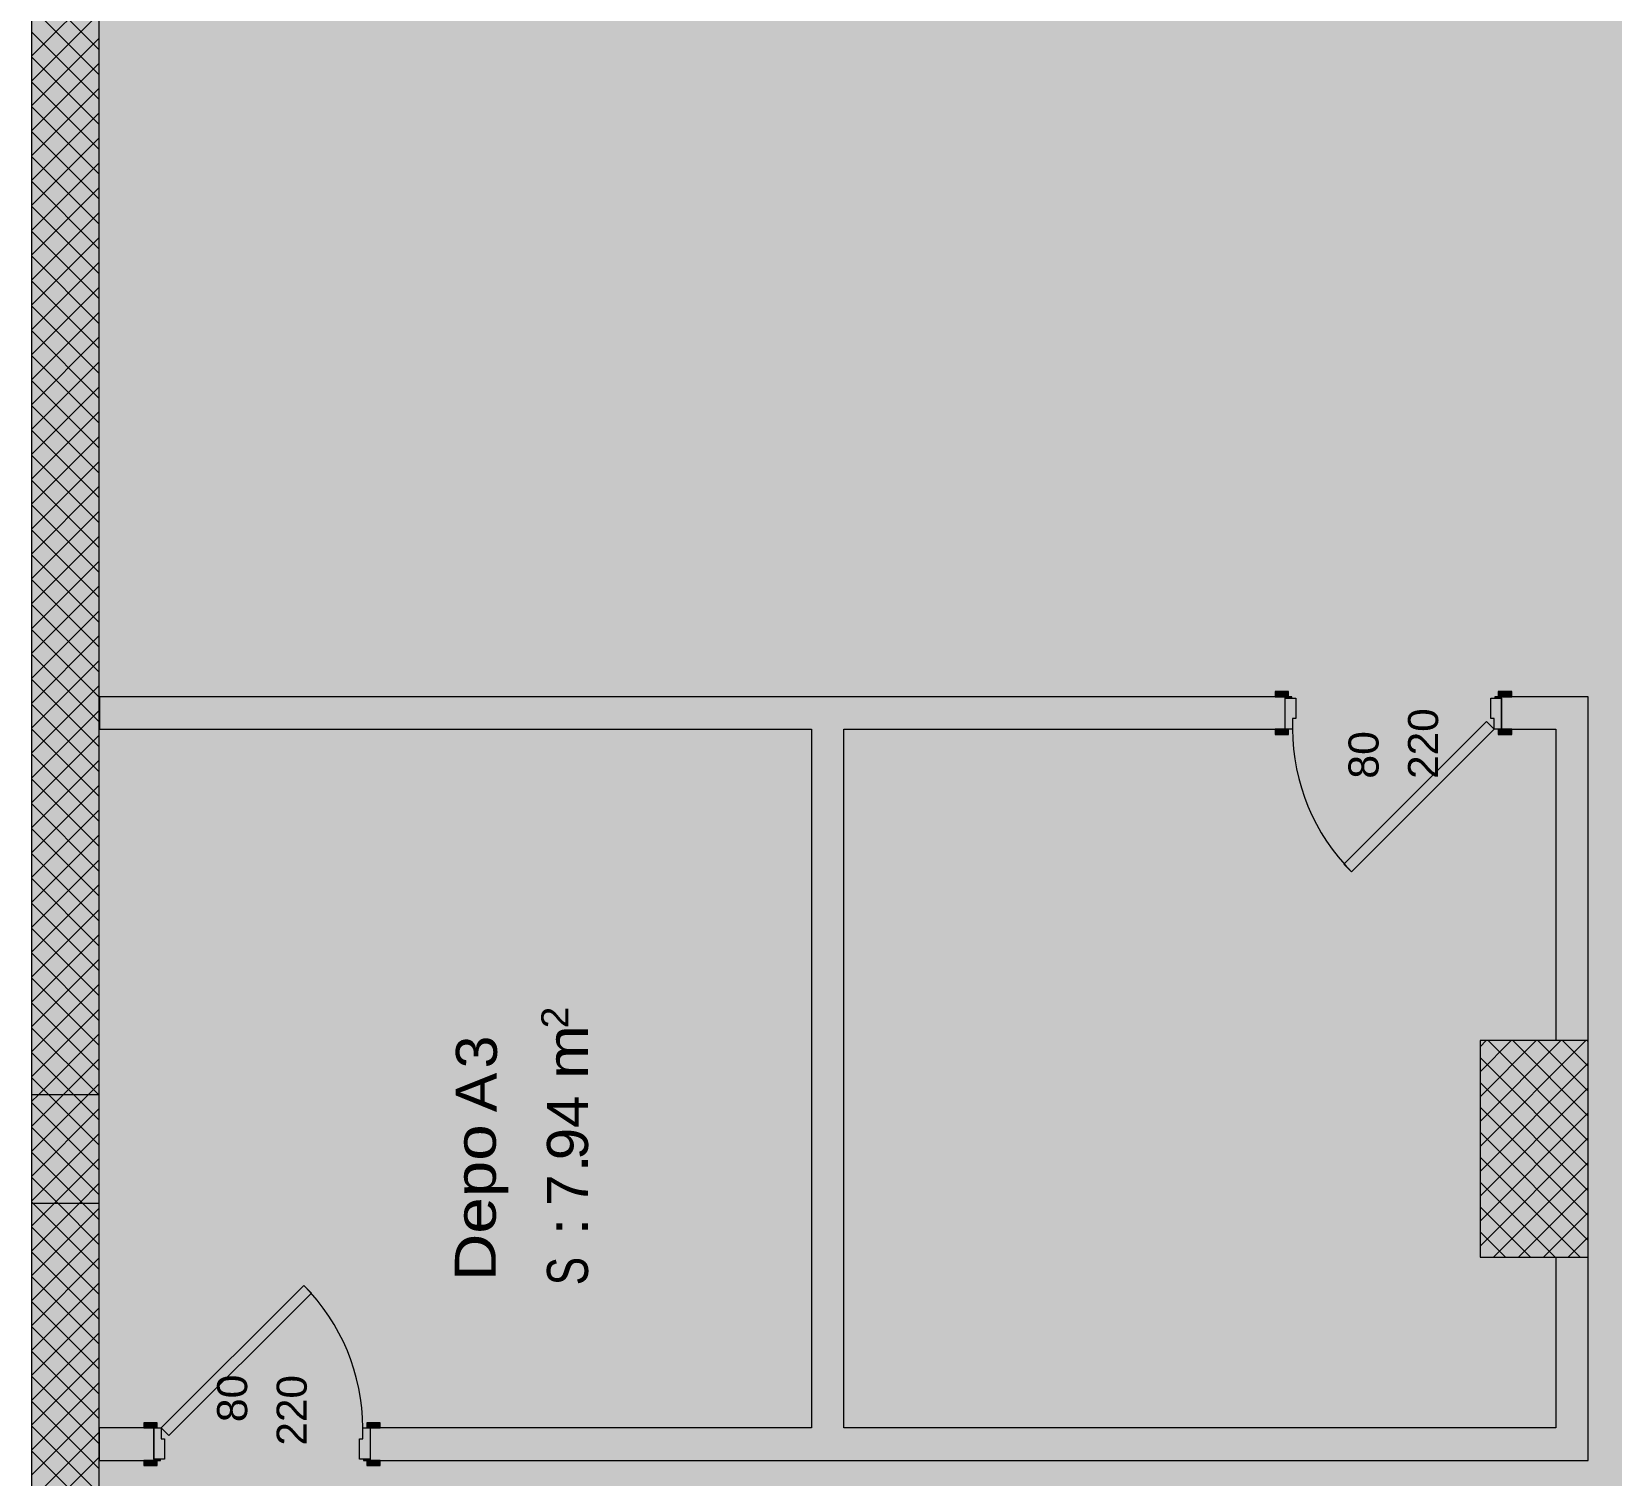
# Model space of a CAD drawing. Header units: metres. Extents: x 312 to 313.4, y 204 to 204.42.
# Drawn here: x 312.9091 to 312.9706, y 204.1772 to 204.2333 of the extents above; entities that cross this region are included whole.
import ezdxf

# ---------------------------------------------------------------- set-up
doc = ezdxf.new("R2010")
doc.units = ezdxf.units.M
for name, color, linetype, true_color in [('PDF_2D Drafting - General', 7, 'Continuous', 0x999999), ('PDF_A - Muret', 7, 'Continuous', 0xaaaaaa), ('PDF_A - Shtyllat', 7, 'Continuous', 0x999999), ('PDF_A - Shtyllat bodrum', 7, 'Continuous', 0x999999), ('PDF_Model Unit - Zone', 7, 'Continuous', 0x999999)]:
    doc.layers.add(name, color=color, linetype=linetype, true_color=true_color)
doc.styles.add('PDF Arial', font='arial.ttf')

# ---------------------------------------------------------------- blocks, each defined once
blk = doc.blocks.new('bodrumi')
at = {"layer": 'PDF_2D Drafting - General', "true_color": 0xffffff, "transparency": 33554559}
blk.add_hatch(color=7, dxfattribs=at).paths.add_polyline_path([(0.003156999376074054, 0.2495060882568509), (0.003156999376074054, -0.04369808637829919), (-0.318948307376445, -0.04369808637829919), (-0.318948307376445, 0.2145893349541552), (-0.3188001144409327, 0.2167478379991508), (-0.3183581086900631, 0.2188659472995482), (-0.3176308059692587, 0.2209036351521831), (-0.3166315021938999, 0.2228228547838), (-0.3153795006646192, 0.2245874542236379), (-0.3138974959479697, 0.226164252895785), (-0.3122145022074392, 0.2275236445109101), (-0.3103614930046774, 0.2286402430216583), (-0.3083724994235695, 0.2294930548773948), (-0.3062864941067005, 0.2300659527248854), (-0.3041414807637466, 0.2303481706407524)])
at = {"layer": 'PDF_A - Muret', "true_color": 0xffffff, "transparency": 33554559}
for points in [[(-0.2697904229058281, 0.09277515106202827), (-0.2697904229058281, 0.0919861596001681), (-0.2699164380391608, 0.0919861596001681), (-0.2699164380391608, 0.09156514739990484), (-0.2702114351060914, 0.09156514739990484), (-0.2702114351060914, 0.09277515106202827)], [(-0.2617904159545787, 0.09277515106202827), (-0.2617904159545787, 0.09156514739990484), (-0.2620854130215093, 0.09156514739990484), (-0.2620854130215093, 0.0919861596001681), (-0.2622114173889258, 0.0919861596001681), (-0.2622114173889258, 0.09277515106202827)], [(-0.3142005028618655, 0.0631960995144425), (-0.3142005028618655, 0.06440709364150621), (-0.3139064962599036, 0.06440709364150621), (-0.3139064962599036, 0.0639861029731037), (-0.3137795014275753, 0.0639861029731037), (-0.3137795014275753, 0.0631960995144425)], [(-0.306200495910673, 0.0631960995144425), (-0.306200495910673, 0.0639861029731037), (-0.3060744915432565, 0.0639861029731037), (-0.3060744915432565, 0.06440709364150621), (-0.3057794837104097, 0.06440709364150621), (-0.3057794837104097, 0.0631960995144425)]]:
    blk.add_hatch(color=7, dxfattribs=at).paths.add_polyline_path(points)
at = {"layer": 'PDF_2D Drafting - General', "color": 8, "lineweight": 9, "true_color": 0x7f7f7f}
blk.add_lwpolyline([(-0.318948307376445, 0.2145893349541552), (-0.318948307376445, -0.04369808637829919)], dxfattribs=at)
at = {"layer": 'PDF_A - Muret', "color": 8, "lineweight": 18, "true_color": 0x7f7f7f}
for points in [[(-0.318948307376445, 0.1265122175428814), (-0.318948307376445, 0.07735410698785472)], [(-0.3163165020412748, 0.07735410698785472), (-0.3163165020412748, 0.1265122175428814)], [(-0.2702114351060914, 0.09282814093697311), (-0.316306500498456, 0.09282814093697311)], [(-0.316306500498456, 0.09282814093697311), (-0.316306500498456, 0.09156514739990484)], [(-0.2702114351060914, 0.09282814093697311), (-0.2706004294501554, 0.09282814093697311)], [(-0.2702114351060914, 0.09282814093697311), (-0.2706004294501554, 0.09282814093697311)], [(-0.2702114351060914, 0.09282814093697311), (-0.2706004294501554, 0.09282814093697311)], [(-0.2702114351060914, 0.09277515106202827), (-0.2702114351060914, 0.09282814093697311)], [(-0.2702114351060914, 0.09277515106202827), (-0.2702114351060914, 0.09282814093697311)], [(-0.2702114351060914, 0.09277515106202827), (-0.2702114351060914, 0.09282814093697311)], [(-0.2702114351060914, 0.09156514739990484), (-0.2702114351060914, 0.09277515106202827)], [(-0.2702114351060914, 0.09156514739990484), (-0.2702114351060914, 0.09277515106202827)], [(-0.2702114351060914, 0.09156514739990484), (-0.2702114351060914, 0.09277515106202827)], [(-0.2617904159545787, 0.09282814093697311), (-0.2614004096137137, 0.09282814093697311)], [(-0.2617904159545787, 0.09277515106202827), (-0.2617904159545787, 0.09282814093697311)], [(-0.2596854195488731, 0.09282814093697311), (-0.2617904159545787, 0.09282814093697311)], [(-0.2617904159545787, 0.09277515106202827), (-0.2617904159545787, 0.09282814093697311)], [(-0.2617904159545787, 0.09277515106202827), (-0.2617904159545787, 0.09282814093697311)], [(-0.2617904159545787, 0.09282814093697311), (-0.2614004096137137, 0.09282814093697311)], [(-0.2617904159545787, 0.09282814093697311), (-0.2614004096137137, 0.09282814093697311)], [(-0.2617904159545787, 0.09156514739990484), (-0.2617904159545787, 0.09277515106202827)], [(-0.2617904159545787, 0.09156514739990484), (-0.2617904159545787, 0.09277515106202827)], [(-0.2617904159545787, 0.09156514739990484), (-0.2617904159545787, 0.09277515106202827)], [(-0.2584214032490877, 0.09282814093697311), (-0.2596854195488731, 0.09282814093697311)], [(-0.2584214032490877, 0.07945912492542107), (-0.2584214032490877, 0.09282814093697311)], [(-0.316306500498456, 0.09156514739990484), (-0.2886274621751568, 0.09156514739990484)], [(-0.2886274621751568, 0.09156514739990484), (-0.2886274621751568, 0.06440709364150621)], [(-0.2873644578721724, 0.09156514739990484), (-0.2702114351060914, 0.09156514739990484)], [(-0.2873644578721724, 0.06440709364150621), (-0.2873644578721724, 0.09156514739990484)], [(-0.2702114351060914, 0.09156514739990484), (-0.2706004294501554, 0.09156514739990484)], [(-0.2702114351060914, 0.09156514739990484), (-0.2706004294501554, 0.09156514739990484)], [(-0.2702114351060914, 0.09156514739990484), (-0.2706004294501554, 0.09156514739990484)], [(-0.2617904159545787, 0.09156514739990484), (-0.2614004096137137, 0.09156514739990484)], [(-0.2617904159545787, 0.09156514739990484), (-0.2596854195488731, 0.09156514739990484)], [(-0.2617904159545787, 0.09156514739990484), (-0.2614004096137137, 0.09156514739990484)], [(-0.2617904159545787, 0.09156514739990484), (-0.2614004096137137, 0.09156514739990484)], [(-0.2596854195488731, 0.09156514739990484), (-0.2596854195488731, 0.07945912492542107)], [(-0.318948307376445, 0.07314411417644351), (-0.318948307376445, 0.02945903303358932)], [(-0.3163165020412748, 0.02945903303358932), (-0.3163165020412748, 0.07314411417644351)], [(-0.2596854195488731, 0.07103812730579762), (-0.2596854195488731, 0.06440709364150621)], [(-0.2584214032490877, 0.06440709364150621), (-0.2584214032490877, 0.07103812730579762)], [(-0.3142005028618655, 0.06440709364150621), (-0.316306500498456, 0.06440709364150621)], [(-0.316306500498456, 0.06314410010443794), (-0.316306500498456, 0.06440709364150621)], [(-0.3142005028618655, 0.06440709364150621), (-0.3145904984368144, 0.06440709364150621)], [(-0.3142005028618655, 0.06440709364150621), (-0.3145904984368144, 0.06440709364150621)], [(-0.3142005028618655, 0.06440709364150621), (-0.3145904984368144, 0.06440709364150621)], [(-0.3142005028618655, 0.06440709364150621), (-0.3142005028618655, 0.0631960995144425)], [(-0.3142005028618655, 0.06440709364150621), (-0.3142005028618655, 0.0631960995144425)], [(-0.3142005028618655, 0.06440709364150621), (-0.3142005028618655, 0.0631960995144425)], [(-0.3057794837104097, 0.06440709364150621), (-0.3053904893663457, 0.06440709364150621)], [(-0.3057794837104097, 0.06440709364150621), (-0.3057794837104097, 0.0631960995144425)], [(-0.2886274621751568, 0.06440709364150621), (-0.3057794837104097, 0.06440709364150621)], [(-0.3057794837104097, 0.06440709364150621), (-0.3057794837104097, 0.0631960995144425)], [(-0.3057794837104097, 0.06440709364150621), (-0.3057794837104097, 0.0631960995144425)], [(-0.3057794837104097, 0.06440709364150621), (-0.3053904893663457, 0.06440709364150621)], [(-0.3057794837104097, 0.06440709364150621), (-0.3053904893663457, 0.06440709364150621)], [(-0.2596854195488731, 0.06440709364150621), (-0.2873644578721724, 0.06440709364150621)], [(-0.2584214032490877, 0.06314410010443794), (-0.2584214032490877, 0.06440709364150621)], [(-0.316306500498456, 0.06314410010443794), (-0.3142005028618655, 0.06314410010443794)], [(-0.3142005028618655, 0.06314410010443794), (-0.3145904984368144, 0.06314410010443794)], [(-0.3142005028618655, 0.06314410010443794), (-0.3145904984368144, 0.06314410010443794)], [(-0.3142005028618655, 0.06314410010443794), (-0.3145904984368144, 0.06314410010443794)], [(-0.3142005028618655, 0.0631960995144425), (-0.3142005028618655, 0.06314410010443794)], [(-0.3142005028618655, 0.0631960995144425), (-0.3142005028618655, 0.06314410010443794)], [(-0.3142005028618655, 0.0631960995144425), (-0.3142005028618655, 0.06314410010443794)], [(-0.3057794837104097, 0.0631960995144425), (-0.3057794837104097, 0.06314410010443794)], [(-0.3057794837104097, 0.0631960995144425), (-0.3057794837104097, 0.06314410010443794)], [(-0.3057794837104097, 0.0631960995144425), (-0.3057794837104097, 0.06314410010443794)], [(-0.3057794837104097, 0.06314410010443794), (-0.3053904893663457, 0.06314410010443794)], [(-0.3057794837104097, 0.06314410010443794), (-0.2584214032490877, 0.06314410010443794)], [(-0.3057794837104097, 0.06314410010443794), (-0.3053904893663457, 0.06314410010443794)], [(-0.3057794837104097, 0.06314410010443794), (-0.3053904893663457, 0.06314410010443794)]]:
    blk.add_lwpolyline(points, dxfattribs=at)
at = {"layer": 'PDF_A - Muret', "lineweight": 9}
for points in [[(-0.3163165020412748, 0.1179731823391421), (-0.318948307376445, 0.1206041802300319)], [(-0.318948307376445, 0.1177281929863909), (-0.3163165020412748, 0.1203602028740818)], [(-0.3163165020412748, 0.1170051751030883), (-0.318948307376445, 0.1196371849907791)], [(-0.318948307376445, 0.1167602072821694), (-0.3163165020412748, 0.1193921956380279)], [(-0.3163165020412748, 0.1160382013956678), (-0.318948307376445, 0.1186691777547253)], [(-0.318948307376445, 0.1157931689792235), (-0.3163165020412748, 0.1184241884019741)], [(-0.3163165020412748, 0.1150701941596139), (-0.318948307376445, 0.1177011705186715)], [(-0.318948307376445, 0.1148251617431697), (-0.3163165020412748, 0.1174571716308606)], [(-0.3163165020412748, 0.1141021653917278), (-0.318948307376445, 0.116734196811251)], [(-0.318948307376445, 0.1138581665039169), (-0.3163165020412748, 0.1164891859266675)], [(-0.3163165020412748, 0.113135170152475), (-0.318948307376445, 0.1157661895751971)], [(-0.318948307376445, 0.1128901807996954), (-0.3163165020412748, 0.1155221906874146)], [(-0.3163165020412748, 0.1121671629163927), (-0.318948307376445, 0.114799172804112)], [(-0.318948307376445, 0.1119221735636415), (-0.3163165020412748, 0.1145541834513324)], [(-0.3163165020412748, 0.1111991772121996), (-0.318948307376445, 0.1138311655680582)], [(-0.318948307376445, 0.1109551567925564), (-0.3163165020412748, 0.1135861762152786)], [(-0.3163165020412748, 0.1102321819729468), (-0.318948307376445, 0.1128631798638366)], [(-0.318948307376445, 0.1099871710883349), (-0.3163165020412748, 0.1126191594441934)], [(-0.3163165020412748, 0.109264174736893), (-0.318948307376445, 0.1118961846245838)], [(-0.318948307376445, 0.1090191638522811), (-0.3163165020412748, 0.1116511737399719)], [(-0.3163165020412748, 0.1082971579657794), (-0.318948307376445, 0.11092817738853)], [(-0.318948307376445, 0.1080521686130282), (-0.3163165020412748, 0.1106831665039181)], [(-0.3163165020412748, 0.1073291722615579), (-0.318948307376445, 0.1099611821492488)], [(-0.318948307376445, 0.1070841613769744), (-0.3163165020412748, 0.1097161712646653)], [(-0.3163165020412748, 0.1063611650255041), (-0.318948307376445, 0.1089931749131949)], [(-0.318948307376445, 0.1061171661376932), (-0.3163165020412748, 0.1087481855604437)], [(-0.3163165020412748, 0.1053941697862513), (-0.318948307376445, 0.1080251676771411)], [(-0.318948307376445, 0.1051491589016393), (-0.3163165020412748, 0.1077811687893586)], [(-0.3163165020412748, 0.1044261625501974), (-0.318948307376445, 0.1070581724378883)], [(-0.318948307376445, 0.1041811731974462), (-0.3163165020412748, 0.1068131615532764)], [(-0.3163165020412748, 0.1034581553141436), (-0.318948307376445, 0.1060901652018345)], [(-0.318948307376445, 0.1032141779581934), (-0.3163165020412748, 0.1058451543172225)], [(-0.3163165020412748, 0.1024911600748908), (-0.318948307376445, 0.1051221579657806)], [(-0.318948307376445, 0.1022461707221112), (-0.3163165020412748, 0.1048781590779697)], [(-0.3163165020412748, 0.1015231528388369), (-0.318948307376445, 0.1041551411946671)], [(-0.318948307376445, 0.101279153951026), (-0.3163165020412748, 0.1039101733737766)], [(-0.3163165020412748, 0.1005561575995557), (-0.318948307376445, 0.103187155490474)], [(-0.318948307376445, 0.1003111467149722), (-0.3163165020412748, 0.1029421661376944)], [(-0.3163165020412748, 0.09958815036350188), (-0.318948307376445, 0.1022201602511927)], [(-0.318948307376445, 0.09934313947891837), (-0.3163165020412748, 0.1019751493666092)], [(-0.3163165020412748, 0.09862016465930878), (-0.318948307376445, 0.1012521530151389)], [(-0.318948307376445, 0.09837614423963714), (-0.3163165020412748, 0.1010071421305554)], [(-0.3163165020412748, 0.09765314788819524), (-0.318948307376445, 0.1002841673109458)], [(-0.318948307376445, 0.0974081370035833), (-0.3163165020412748, 0.1000401684231349)], [(-0.3163165020412748, 0.09668516218397372), (-0.318948307376445, 0.09931715053983226)], [(-0.318948307376445, 0.09644015129939021), (-0.3163165020412748, 0.09907216118708106)], [(-0.3163165020412748, 0.09571715494791988), (-0.318948307376445, 0.09834914330377842)], [(-0.318948307376445, 0.0954731560601374), (-0.3163165020412748, 0.09810415395102723)], [(-0.3163165020412748, 0.09475015970866707), (-0.318948307376445, 0.0973811575995569)], [(-0.318948307376445, 0.09450514882405514), (-0.3163165020412748, 0.09713715871177442)], [(-0.3163165020412748, 0.09378215247261323), (-0.318948307376445, 0.09641416236030409)], [(-0.318948307376445, 0.09353815358480233), (-0.3163165020412748, 0.09616915147569216)], [(-0.3163165020412748, 0.09281513570149968), (-0.318948307376445, 0.09544615512425025)], [(-0.318948307376445, 0.0925701463487485), (-0.3163165020412748, 0.09520215623643935)], [(-0.3163165020412748, 0.09184712846544585), (-0.318948307376445, 0.09447915988499744)], [(-0.318948307376445, 0.09160213911269466), (-0.3163165020412748, 0.09423417053224625)], [(-0.3163165020412748, 0.09087914276125275), (-0.318948307376445, 0.09351115264894361)], [(-0.318948307376445, 0.09063514387344185), (-0.3163165020412748, 0.09326616329619242)], [(-0.3163165020412748, 0.08991214752197152), (-0.318948307376445, 0.09254314541288977)], [(-0.318948307376445, 0.08966713663738801), (-0.3163165020412748, 0.09229912499321813)], [(-0.3163165020412748, 0.08894414028591768), (-0.318948307376445, 0.09157615017360854)], [(-0.318948307376445, 0.08869912940133418), (-0.3163165020412748, 0.09133113928902503)], [(-0.3163165020412748, 0.08797712351483256), (-0.318948307376445, 0.0906081429375547)], [(-0.318948307376445, 0.08773215569391368), (-0.3163165020412748, 0.0903631320529712)], [(-0.3163165020412748, 0.08700913781061104), (-0.318948307376445, 0.08964013570150087)], [(-0.318948307376445, 0.08676414845785985), (-0.3163165020412748, 0.08939613681371839)], [(-0.3163165020412748, 0.0860411305745572), (-0.318948307376445, 0.08867314046224806)], [(-0.318948307376445, 0.08579711015491398), (-0.3163165020412748, 0.08842812957763613)], [(-0.3163165020412748, 0.08507413533530439), (-0.318948307376445, 0.08770513322619422)], [(-0.318948307376445, 0.08482912445069246), (-0.3163165020412748, 0.08746113433838332)], [(-0.3163165020412748, 0.08410612809925055), (-0.318948307376445, 0.08673813798694141)], [(-0.318948307376445, 0.08386113874647094), (-0.3163165020412748, 0.08649312710232948)], [(-0.3163165020412748, 0.08313814239502904), (-0.318948307376445, 0.08577015228271989)], [(-0.318948307376445, 0.08289412197538581), (-0.3163165020412748, 0.08552514139813638)], [(-0.3163165020412748, 0.08217112562391549), (-0.318948307376445, 0.08480212351483374)], [(-0.318948307376445, 0.0819261362711643), (-0.3163165020412748, 0.08455814615885515)], [(-0.3163165020412748, 0.08120311838786165), (-0.318948307376445, 0.0838351282755525)], [(-0.318948307376445, 0.08095812903511046), (-0.3163165020412748, 0.08359013892280132)], [(-0.3163165020412748, 0.08023614468046958), (-0.318948307376445, 0.08286712103949867)], [(-0.318948307376445, 0.07999113379585765), (-0.3163165020412748, 0.08262213168674748)], [(-0.3163165020412748, 0.07926813744438732), (-0.318948307376445, 0.08190012580024586)], [(-0.318948307376445, 0.07902312655980381), (-0.3163165020412748, 0.08165511491563393)], [(-0.3163165020412748, 0.07830010867650117), (-0.318948307376445, 0.08093214009605276)], [(-0.318948307376445, 0.078056131320551), (-0.3163165020412748, 0.08068712921144083)], [(-0.316338507588739, 0.07735410698785472), (-0.318948307376445, 0.0799641328599705)], [(-0.3186822168138406, 0.07735410698785472), (-0.3163165020412748, 0.07972013397218802)], [(-0.3173058042738148, 0.07735410698785472), (-0.318948307376445, 0.07899711608888538)], [(-0.3177145110236097, 0.07735410698785472), (-0.3163165020412748, 0.07875212673613419)], [(-0.3182734131707434, 0.07735410698785472), (-0.318948307376445, 0.07802913038466386)], [(-0.3167465037875559, 0.07735410698785472), (-0.3163165020412748, 0.07778411950005193)], [(-0.318948307376445, 0.07128210466174778), (-0.3170869976467543, 0.07314411417644351)], [(-0.318948307376445, 0.07225011189780162), (-0.3180546065436829, 0.07314411417644351)], [(-0.3163165020412748, 0.07055912984213819), (-0.3189010019090688, 0.07314411417644351)], [(-0.3163165020412748, 0.07152711554633129), (-0.3179334037781132, 0.07314411417644351)], [(-0.3163165020412748, 0.07249512278241355), (-0.3169655042012778, 0.07314411417644351)], [(-0.318948307376445, 0.07031510942249497), (-0.3163165020412748, 0.07294612884521712)], [(-0.3163165020412748, 0.06959211307102464), (-0.318948307376445, 0.07222311096191447)], [(-0.318948307376445, 0.06934710218641271), (-0.3163165020412748, 0.07197911207413199)], [(-0.3163165020412748, 0.0686241058349708), (-0.318948307376445, 0.07125611572266166)], [(-0.318948307376445, 0.06837911648221962), (-0.3163165020412748, 0.07101112636991047)], [(-0.3163165020412748, 0.06765708906385726), (-0.318948307376445, 0.07028810848660783)], [(-0.318948307376445, 0.0674121212429668), (-0.3163165020412748, 0.07004311913385664)], [(-0.3163165020412748, 0.06668910335966416), (-0.318948307376445, 0.06932010125055399)], [(-0.318948307376445, 0.06644411400691297), (-0.3163165020412748, 0.06907612389460382)], [(-0.3163165020412748, 0.06572109612361032), (-0.318948307376445, 0.06835308447944044)], [(-0.318948307376445, 0.06547709723579942), (-0.3163165020412748, 0.06810809512668925)], [(-0.3163165020412748, 0.06475410088432909), (-0.318948307376445, 0.06738509877524734)], [(-0.318948307376445, 0.0645091115315779), (-0.3163165020412748, 0.06714109988743644)], [(-0.3163165020412748, 0.06378609364827525), (-0.318948307376445, 0.06641810353599453)], [(-0.318948307376445, 0.06354110429552406), (-0.3163165020412748, 0.0661730926513826)], [(-0.3163165020412748, 0.06281808641222142), (-0.318948307376445, 0.06545009629991227)], [(-0.318948307376445, 0.06257410905627125), (-0.3163165020412748, 0.06520508541532877)], [(-0.3163165020412748, 0.06185109117296861), (-0.318948307376445, 0.06448211059571918)], [(-0.318948307376445, 0.06160608028835668), (-0.3163165020412748, 0.06423811170790827)], [(-0.3163165020412748, 0.06088310546874709), (-0.318948307376445, 0.06351509382460563)], [(-0.318948307376445, 0.06063809458416358), (-0.3163165020412748, 0.06327010447185444)]]:
    blk.add_lwpolyline(points, dxfattribs=at)
at = {"layer": 'PDF_A - Muret', "color": 8, "lineweight": 13, "true_color": 0x7f7f7f}
for points in [[(-0.2700744387308873, 0.09302815026177313), (-0.2706004294501554, 0.09302815026177313)], [(-0.2706004294501554, 0.09302815026177313), (-0.2706004294501554, 0.09282814093697311)], [(-0.2706004294501554, 0.09282814093697311), (-0.2700744387308873, 0.09282814093697311)], [(-0.2699484343634708, 0.09282814093697311), (-0.2702114351060914, 0.09282814093697311)], [(-0.2702114351060914, 0.09282814093697311), (-0.2702114351060914, 0.09277515106202827)], [(-0.2702114351060914, 0.09277515106202827), (-0.2699484343634708, 0.09277515106202827)], [(-0.2702114351060914, 0.09156514739990484), (-0.2702114351060914, 0.09277515106202827)], [(-0.2702114351060914, 0.09277515106202827), (-0.2697904229058281, 0.09277515106202827)], [(-0.2700744387308873, 0.09282814093697311), (-0.2700744387308873, 0.09302815026177313)], [(-0.2699484343634708, 0.09277515106202827), (-0.2699484343634708, 0.09282814093697311)], [(-0.2697904229058281, 0.09277515106202827), (-0.2697904229058281, 0.0919861596001681)], [(-0.2622114173889258, 0.0919861596001681), (-0.2622114173889258, 0.09277515106202827)], [(-0.2622114173889258, 0.09277515106202827), (-0.2617904159545787, 0.09277515106202827)], [(-0.2617904159545787, 0.09282814093697311), (-0.2620534166971993, 0.09282814093697311)], [(-0.2620534166971993, 0.09282814093697311), (-0.2620534166971993, 0.09277515106202827)], [(-0.2620534166971993, 0.09277515106202827), (-0.2617904159545787, 0.09277515106202827)], [(-0.2614004096137137, 0.09302815026177313), (-0.2619274230956989, 0.09302815026177313)], [(-0.2619274230956989, 0.09302815026177313), (-0.2619274230956989, 0.09282814093697311)], [(-0.2619274230956989, 0.09282814093697311), (-0.2614004096137137, 0.09282814093697311)], [(-0.2617904159545787, 0.09277515106202827), (-0.2617904159545787, 0.09282814093697311)], [(-0.2617904159545787, 0.09277515106202827), (-0.2617904159545787, 0.09156514739990484)], [(-0.2614004096137137, 0.09282814093697311), (-0.2614004096137137, 0.09302815026177313)], [(-0.2700744387308873, 0.09156514739990484), (-0.2706004294501554, 0.09156514739990484)], [(-0.2706004294501554, 0.09156514739990484), (-0.2706004294501554, 0.09136513807510482)], [(-0.2699164380391608, 0.09156514739990484), (-0.2702114351060914, 0.09156514739990484)], [(-0.2700744387308873, 0.09136513807510482), (-0.2700744387308873, 0.09156514739990484)], [(-0.2697904229058281, 0.0919861596001681), (-0.2699164380391608, 0.0919861596001681)], [(-0.2699164380391608, 0.0919861596001681), (-0.2699164380391608, 0.09156514739990484)], [(-0.2623824233161258, 0.09186215769452133), (-0.2679204250759426, 0.08632511410183952)], [(-0.2676224243164143, 0.08602713487414348), (-0.2620854130215093, 0.09156514739990484)], [(-0.2620854130215093, 0.09156514739990484), (-0.2623824233161258, 0.09186215769452133)], [(-0.2620854130215093, 0.0919861596001681), (-0.2622114173889258, 0.0919861596001681)], [(-0.2620854130215093, 0.09156514739990484), (-0.2620854130215093, 0.0919861596001681)], [(-0.2617904159545787, 0.09156514739990484), (-0.2620854130215093, 0.09156514739990484)], [(-0.2614004096137137, 0.09156514739990484), (-0.2619274230956989, 0.09156514739990484)], [(-0.2619274230956989, 0.09156514739990484), (-0.2619274230956989, 0.09136513807510482)], [(-0.2614004096137137, 0.09136513807510482), (-0.2614004096137137, 0.09156514739990484)], [(-0.2706004294501554, 0.09136513807510482), (-0.2700744387308873, 0.09136513807510482)], [(-0.2619274230956989, 0.09136513807510482), (-0.2614004096137137, 0.09136513807510482)], [(-0.2679204250759426, 0.08632511410183952), (-0.2676224243164143, 0.08602713487414348)], [(-0.3083684945000869, 0.06994510616726757), (-0.3139064962599036, 0.06440709364150621)], [(-0.3136084955003753, 0.06410909288194944), (-0.3080704937405017, 0.06964710540773922)], [(-0.3080704937405017, 0.06964710540773922), (-0.3083684945000869, 0.06994510616726757)], [(-0.3140644969516302, 0.06460708143447391), (-0.3145904984368144, 0.06460708143447391)], [(-0.3145904984368144, 0.06460708143447391), (-0.3145904984368144, 0.06440709364150621)], [(-0.3140644969516302, 0.06440709364150621), (-0.3140644969516302, 0.06460708143447391)], [(-0.3053904893663457, 0.06460708143447391), (-0.3059164908515299, 0.06460708143447391)], [(-0.3059164908515299, 0.06460708143447391), (-0.3059164908515299, 0.06440709364150621)], [(-0.3053904893663457, 0.06440709364150621), (-0.3053904893663457, 0.06460708143447391)], [(-0.3145904984368144, 0.06440709364150621), (-0.3140644969516302, 0.06440709364150621)], [(-0.3142005028618655, 0.0631960995144425), (-0.3142005028618655, 0.06440709364150621)], [(-0.3142005028618655, 0.06440709364150621), (-0.3139064962599036, 0.06440709364150621)], [(-0.3139064962599036, 0.06440709364150621), (-0.3139064962599036, 0.0639861029731037)], [(-0.3139064962599036, 0.06440709364150621), (-0.3136084955003753, 0.06410909288194944)], [(-0.3139064962599036, 0.0639861029731037), (-0.3137795014275753, 0.0639861029731037)], [(-0.3137795014275753, 0.0639861029731037), (-0.3137795014275753, 0.0631960995144425)], [(-0.306200495910673, 0.0631960995144425), (-0.306200495910673, 0.0639861029731037)], [(-0.306200495910673, 0.0639861029731037), (-0.3060744915432565, 0.0639861029731037)], [(-0.3060744915432565, 0.0639861029731037), (-0.3060744915432565, 0.06440709364150621)], [(-0.3060744915432565, 0.06440709364150621), (-0.3057794837104097, 0.06440709364150621)], [(-0.3059164908515299, 0.06440709364150621), (-0.3053904893663457, 0.06440709364150621)], [(-0.3057794837104097, 0.06440709364150621), (-0.3057794837104097, 0.0631960995144425)], [(-0.3140644969516302, 0.06314410010443794), (-0.3145904984368144, 0.06314410010443794)], [(-0.3145904984368144, 0.06314410010443794), (-0.3145904984368144, 0.06294411231147023)], [(-0.3145904984368144, 0.06294411231147023), (-0.3140644969516302, 0.06294411231147023)], [(-0.3142005028618655, 0.0631960995144425), (-0.3142005028618655, 0.06314410010443794)], [(-0.3139375021193018, 0.0631960995144425), (-0.3142005028618655, 0.0631960995144425)], [(-0.3137795014275753, 0.0631960995144425), (-0.3142005028618655, 0.0631960995144425)], [(-0.3142005028618655, 0.06314410010443794), (-0.3139375021193018, 0.06314410010443794)], [(-0.3140644969516302, 0.06294411231147023), (-0.3140644969516302, 0.06314410010443794)], [(-0.3139375021193018, 0.06314410010443794), (-0.3139375021193018, 0.0631960995144425)], [(-0.3057794837104097, 0.0631960995144425), (-0.306200495910673, 0.0631960995144425)], [(-0.3060434856838583, 0.0631960995144425), (-0.3060434856838583, 0.06314410010443794)], [(-0.3057794837104097, 0.0631960995144425), (-0.3060434856838583, 0.0631960995144425)], [(-0.3060434856838583, 0.06314410010443794), (-0.3057794837104097, 0.06314410010443794)], [(-0.3053904893663457, 0.06314410010443794), (-0.3059164908515299, 0.06314410010443794)], [(-0.3059164908515299, 0.06314410010443794), (-0.3059164908515299, 0.06294411231147023)], [(-0.3059164908515299, 0.06294411231147023), (-0.3053904893663457, 0.06294411231147023)], [(-0.3057794837104097, 0.06314410010443794), (-0.3057794837104097, 0.0631960995144425)], [(-0.3053904893663457, 0.06294411231147023), (-0.3053904893663457, 0.06314410010443794)]]:
    blk.add_lwpolyline(points, dxfattribs=at)
for centre, radius, start, end in [((-0.2620848065930659, 0.09156513540966671), 0.007831645611307917, 179.9999122802441, 225.0019803428341), ((-0.3139059958174357, 0.06440717807683427), 0.007831515071443598, 359.9993822660395, 45.00220779680047)]:
    blk.add_arc(centre, radius, start, end, dxfattribs=at)
at = {"layer": 'PDF_A - Muret', "color": 254, "true_color": 0xcccccc, "transparency": 33554559}
for points in [[(-0.3163165020412748, 0.1265122175428814), (-0.3163165020412748, 0.07735410698785472), (-0.318948307376445, 0.1265122175428814), (-0.318948307376445, 0.07735410698785472)], [(-0.316306500498456, 0.09282814093697311), (-0.2702114351060914, 0.09282814093697311), (-0.316306500498456, 0.09156514739990484), (-0.2702114351060914, 0.09156514739990484)], [(-0.2617904159545787, 0.09282814093697311), (-0.2596854195488731, 0.09282814093697311), (-0.2617904159545787, 0.09156514739990484), (-0.2596854195488731, 0.09156514739990484)], [(-0.2596854195488731, 0.09156514739990484), (-0.2596854195488731, 0.09282814093697311), (-0.2584214032490877, 0.09282814093697311)], [(-0.2596854195488731, 0.09156514739990484), (-0.2584214032490877, 0.09282814093697311), (-0.2584214032490877, 0.09156514739990484)], [(-0.2873644578721724, 0.06440709364150621), (-0.2886274621751568, 0.06440709364150621), (-0.2873644578721724, 0.09156514739990484), (-0.2886274621751568, 0.09156514739990484)], [(-0.2584214032490877, 0.09156514739990484), (-0.2584214032490877, 0.07945912492542107), (-0.2596854195488731, 0.09156514739990484), (-0.2596854195488731, 0.07945912492542107)], [(-0.318948307376445, 0.02945903303358932), (-0.318948307376445, 0.07314411417644351), (-0.3163165020412748, 0.02945903303358932), (-0.3163165020412748, 0.07314411417644351)], [(-0.2596854195488731, 0.07103812730579762), (-0.2584214032490877, 0.07103812730579762), (-0.2596854195488731, 0.06440709364150621), (-0.2584214032490877, 0.06440709364150621)], [(-0.316306500498456, 0.06440709364150621), (-0.3142005028618655, 0.06440709364150621), (-0.316306500498456, 0.06314410010443794), (-0.3142005028618655, 0.06314410010443794)], [(-0.2596854195488731, 0.06440709364150621), (-0.2596854195488731, 0.06314410010443794), (-0.3057794837104097, 0.06440709364150621), (-0.3057794837104097, 0.06314410010443794)], [(-0.2596854195488731, 0.06440709364150621), (-0.2584214032490877, 0.06440709364150621), (-0.2584214032490877, 0.06314410010443794)], [(-0.2596854195488731, 0.06314410010443794), (-0.2596854195488731, 0.06440709364150621), (-0.2584214032490877, 0.06314410010443794)]]:
    blk.add_solid(points, dxfattribs=at)
at = {"layer": 'PDF_A - Muret', "color": 7, "true_color": 0xffffff, "transparency": 33554559}
for points in [[(-0.2700744387308873, 0.09302815026177313), (-0.2700744387308873, 0.09282814093697311), (-0.2706004294501554, 0.09302815026177313), (-0.2706004294501554, 0.09282814093697311)], [(-0.2699484343634708, 0.09277515106202827), (-0.2702114351060914, 0.09277515106202827), (-0.2699484343634708, 0.09282814093697311), (-0.2702114351060914, 0.09282814093697311)], [(-0.2617904159545787, 0.09277515106202827), (-0.2620534166971993, 0.09277515106202827), (-0.2617904159545787, 0.09282814093697311), (-0.2620534166971993, 0.09282814093697311)], [(-0.2619274230956989, 0.09282814093697311), (-0.2619274230956989, 0.09302815026177313), (-0.2614004096137137, 0.09282814093697311), (-0.2614004096137137, 0.09302815026177313)], [(-0.2700744387308873, 0.09156514739990484), (-0.2700744387308873, 0.09136513807510482), (-0.2706004294501554, 0.09156514739990484), (-0.2706004294501554, 0.09136513807510482)], [(-0.2676224243164143, 0.08602713487414348), (-0.2679204250759426, 0.08632511410183952), (-0.2620854130215093, 0.09156514739990484), (-0.2623824233161258, 0.09186215769452133)], [(-0.2619274230956989, 0.09136513807510482), (-0.2619274230956989, 0.09156514739990484), (-0.2614004096137137, 0.09136513807510482), (-0.2614004096137137, 0.09156514739990484)], [(-0.3083684945000869, 0.06994510616726757), (-0.3080704937405017, 0.06964710540773922), (-0.3139064962599036, 0.06440709364150621), (-0.3136084955003753, 0.06410909288194944)], [(-0.3140644969516302, 0.06460708143447391), (-0.3140644969516302, 0.06440709364150621), (-0.3145904984368144, 0.06460708143447391), (-0.3145904984368144, 0.06440709364150621)], [(-0.3059164908515299, 0.06440709364150621), (-0.3059164908515299, 0.06460708143447391), (-0.3053904893663457, 0.06440709364150621), (-0.3053904893663457, 0.06460708143447391)], [(-0.3140644969516302, 0.06314410010443794), (-0.3140644969516302, 0.06294411231147023), (-0.3145904984368144, 0.06314410010443794), (-0.3145904984368144, 0.06294411231147023)], [(-0.3142005028618655, 0.0631960995144425), (-0.3139375021193018, 0.0631960995144425), (-0.3142005028618655, 0.06314410010443794), (-0.3139375021193018, 0.06314410010443794)], [(-0.3060434856838583, 0.0631960995144425), (-0.3057794837104097, 0.0631960995144425), (-0.3060434856838583, 0.06314410010443794), (-0.3057794837104097, 0.06314410010443794)], [(-0.3059164908515299, 0.06294411231147023), (-0.3059164908515299, 0.06314410010443794), (-0.3053904893663457, 0.06294411231147023), (-0.3053904893663457, 0.06314410010443794)]]:
    blk.add_solid(points, dxfattribs=at)
at = {"layer": 'PDF_A - Shtyllat', "lineweight": 5}
for points in [[(-0.2626324295891891, 0.07534710201687744), (-0.2585194162156768, 0.07945912492542107)], [(-0.2626324295891891, 0.07631411878799099), (-0.2594874126858144, 0.07945912492542107)], [(-0.2626324295891891, 0.07728212602404483), (-0.2604544186909834, 0.07945912492542107)], [(-0.2626324295891891, 0.07824912126329764), (-0.2614224151611211, 0.07945912492542107)], [(-0.2626324295891891, 0.07921712849935147), (-0.2623904223971749, 0.07945912492542107)], [(-0.2584214032490877, 0.07556013810901163), (-0.2623214020622981, 0.07945912492542107)], [(-0.2584214032490877, 0.07652812381320473), (-0.2613534055921605, 0.07945912492542107)], [(-0.2584214032490877, 0.07749511905248596), (-0.2603864211188807, 0.07945912492542107)], [(-0.2584214032490877, 0.0784631262885398), (-0.25941841388277, 0.07945912492542107)], [(-0.2584214032490877, 0.07943014305962492), (-0.258451407877601, 0.07945912492542107)], [(-0.2584214032490877, 0.07459210934109706), (-0.2626324295891891, 0.0788031141493093)], [(-0.2626324295891891, 0.07437911631268435), (-0.2584214032490877, 0.07859012112089658)], [(-0.2584214032490877, 0.07362511410184425), (-0.2626324295891891, 0.0778351284451162)], [(-0.2626324295891891, 0.07341110907663051), (-0.2584214032490877, 0.07762211388484275)], [(-0.2584214032490877, 0.07265710686579041), (-0.2626324295891891, 0.07686811167400265)], [(-0.2626324295891891, 0.07244411383734928), (-0.2584214032490877, 0.07665410664876049)], [(-0.2584214032490877, 0.07168912116156889), (-0.2626324295891891, 0.07590012596978113)], [(-0.2626324295891891, 0.07147610660129544), (-0.2584214032490877, 0.07568711140950768)], [(-0.2587384273953148, 0.07103812730579762), (-0.2626324295891891, 0.0749321187337273)], [(-0.2621024124145492, 0.07103812730579762), (-0.2584214032490877, 0.07471912570531458)], [(-0.2597064130995363, 0.07103812730579762), (-0.2626324295891891, 0.07396512349447448)], [(-0.2611354171752964, 0.07103812730579762), (-0.2584214032490877, 0.07375111846926075)], [(-0.2606734083387892, 0.07103812730579762), (-0.2626324295891891, 0.07299711625842065)], [(-0.2601674099392426, 0.07103812730579762), (-0.2584214032490877, 0.07278412322997951)], [(-0.261641415574843, 0.07103812730579762), (-0.2626324295891891, 0.07202913055419913)], [(-0.2591994027031888, 0.07103812730579762), (-0.2584214032490877, 0.07181611599392568)], [(-0.2626094120449807, 0.07103812730579762), (-0.2626324295891891, 0.07106213531494632)]]:
    blk.add_lwpolyline(points, dxfattribs=at)
at = {"layer": 'PDF_A - Shtyllat', "color": 8, "lineweight": 18, "true_color": 0x7f7f7f}
for points in [[(-0.2584214032490877, 0.07945912492542107), (-0.2626324295891891, 0.07945912492542107)], [(-0.2626324295891891, 0.07945912492542107), (-0.2626324295891891, 0.07103812730579762)], [(-0.2584214032490877, 0.07103812730579762), (-0.2584214032490877, 0.07945912492542107)], [(-0.2626324295891891, 0.07103812730579762), (-0.2584214032490877, 0.07103812730579762)]]:
    blk.add_lwpolyline(points, dxfattribs=at)
at = {"layer": 'PDF_A - Shtyllat', "color": 253, "true_color": 0xaaaaaa, "transparency": 33554559}
blk.add_solid([(-0.2626324295891891, 0.07103812730579762), (-0.2626324295891891, 0.07945912492542107), (-0.2584214032490877, 0.07103812730579762), (-0.2584214032490877, 0.07945912492542107)], dxfattribs=at)
at = {"layer": 'PDF_A - Shtyllat bodrum', "lineweight": 5}
for points in [[(-0.318948307376445, 0.07515310007732978), (-0.3167465037875559, 0.07735410698785472)], [(-0.318948307376445, 0.07612011684841491), (-0.3177145110236097, 0.07735410698785472)], [(-0.318948307376445, 0.07708812408449717), (-0.3186822168138406, 0.07735410698785472)], [(-0.3163165020412748, 0.07443012525772019), (-0.318948307376445, 0.07706112314861002)], [(-0.318948307376445, 0.07418511437310826), (-0.3163165020412748, 0.0768171027289668)], [(-0.3163165020412748, 0.075397120496973), (-0.3182734131707434, 0.07735410698785472)], [(-0.3163165020412748, 0.07636510620119452), (-0.3173058042738148, 0.07735410698785472)], [(-0.3163165020412748, 0.07733311343724836), (-0.316338507588739, 0.07735410698785472)], [(-0.3163165020412748, 0.07346211802166636), (-0.318948307376445, 0.07609412790935721)], [(-0.318948307376445, 0.07321811913385545), (-0.3163165020412748, 0.07584911702474528)], [(-0.3169655042012778, 0.07314411417644351), (-0.318948307376445, 0.07512612067330338)], [(-0.3180546065436829, 0.07314411417644351), (-0.3163165020412748, 0.07488110978869145)], [(-0.3179334037781132, 0.07314411417644351), (-0.318948307376445, 0.07415912543405057)], [(-0.3170869976467543, 0.07314411417644351), (-0.3163165020412748, 0.07391411454943864)], [(-0.3189010019090688, 0.07314411417644351), (-0.318948307376445, 0.07319111819796831)]]:
    blk.add_lwpolyline(points, dxfattribs=at)
at = {"layer": 'PDF_A - Shtyllat bodrum', "color": 8, "lineweight": 18, "true_color": 0x7f7f7f}
for points in [[(-0.318948307376445, 0.07735410698785472), (-0.318948307376445, 0.07314411417644351)], [(-0.3163165020412748, 0.07735410698785472), (-0.318948307376445, 0.07735410698785472)], [(-0.3163165020412748, 0.07314411417644351), (-0.3163165020412748, 0.07735410698785472)], [(-0.318948307376445, 0.07314411417644351), (-0.3163165020412748, 0.07314411417644351)]]:
    blk.add_lwpolyline(points, dxfattribs=at)
at = {"layer": 'PDF_A - Shtyllat bodrum', "color": 253, "true_color": 0xaaaaaa, "transparency": 33554559}
blk.add_solid([(-0.318948307376445, 0.07735410698785472), (-0.3163165020412748, 0.07735410698785472), (-0.318948307376445, 0.07314411417644351), (-0.3163165020412748, 0.07314411417644351)], dxfattribs=at)
at = {"layer": 'PDF_Model Unit - Zone', "color": 7, "true_color": 0xffffff, "transparency": 33554559}
blk.add_solid([(-0.318948307376445, 0.09219613817003847), (-0.2879954594082506, 0.09219613817003847), (-0.318948307376445, 0.06377509087457156), (-0.2879954594082506, 0.06377509087457156)], dxfattribs=at)
at = {"layer": 'PDF_A - Muret', "color": 9, "true_color": 0xd5aaaa, "char_height": 0.001170135086238928, "attachment_point": 7, "rotation": 90, "style": 'PDF Arial'}
for s, insert in [('\\W1.005971;220', (-0.2642437936041233, 0.08963461143707718)), ('\\W1.018763;80', (-0.2665597859594868, 0.08964099428391137)), ('\\W1.018763;80', (-0.310549167272768, 0.06462900354597423)), ('\\W1.005971;220', (-0.3082335140440478, 0.06371808531019951))]:
    blk.add_mtext(s, dxfattribs=dict(at, insert=insert))
at = {"layer": 'PDF_Model Unit - Zone', "attachment_point": 7, "rotation": 90, "style": 'PDF Arial'}
for s, insert, char_height in [('\\W1.031448;2', (-0.2980768786642329, 0.07993762581085662), 0.001053122119477199), ('\\W1.131208;m', (-0.2973187611792127, 0.0779668158743334), 0.001595639093310196), ('\\W1.025278;3', (-0.3008316402647324, 0.0783827546331679), 0.001595639093310196), ('\\W1.036352;A', (-0.3008599452230669, 0.07667694790100654), 0.001595639093310196), ('\\W1.010633;94', (-0.2972915462705714, 0.07481591808533494), 0.001595639093310196), ('\\W1.142974;Depo', (-0.3004169490072286, 0.07011733133529674), 0.001595639093310196), ('\\W1.196161;.', (-0.2973187611792127, 0.07431724455094013), 0.001595639093310196), ('\\W0.986235;7', (-0.2973187611792127, 0.07303895532820093), 0.001595639093310196), ('\\W1.196161;:', (-0.2973187611792127, 0.07186509287092235), 0.001595639093310196), ('\\W0.739259;S', (-0.2972915462705714, 0.0699524310323909), 0.001595639093310196)]:
    blk.add_mtext(s, dxfattribs=dict(at, insert=insert, char_height=char_height))

msp = doc.modelspace()

# ---------------------------------------------------------------- block references
msp.add_blockref('bodrumi', (313.2280981706735, 204.1146672935803))

doc.saveas('drawing.dxf')
